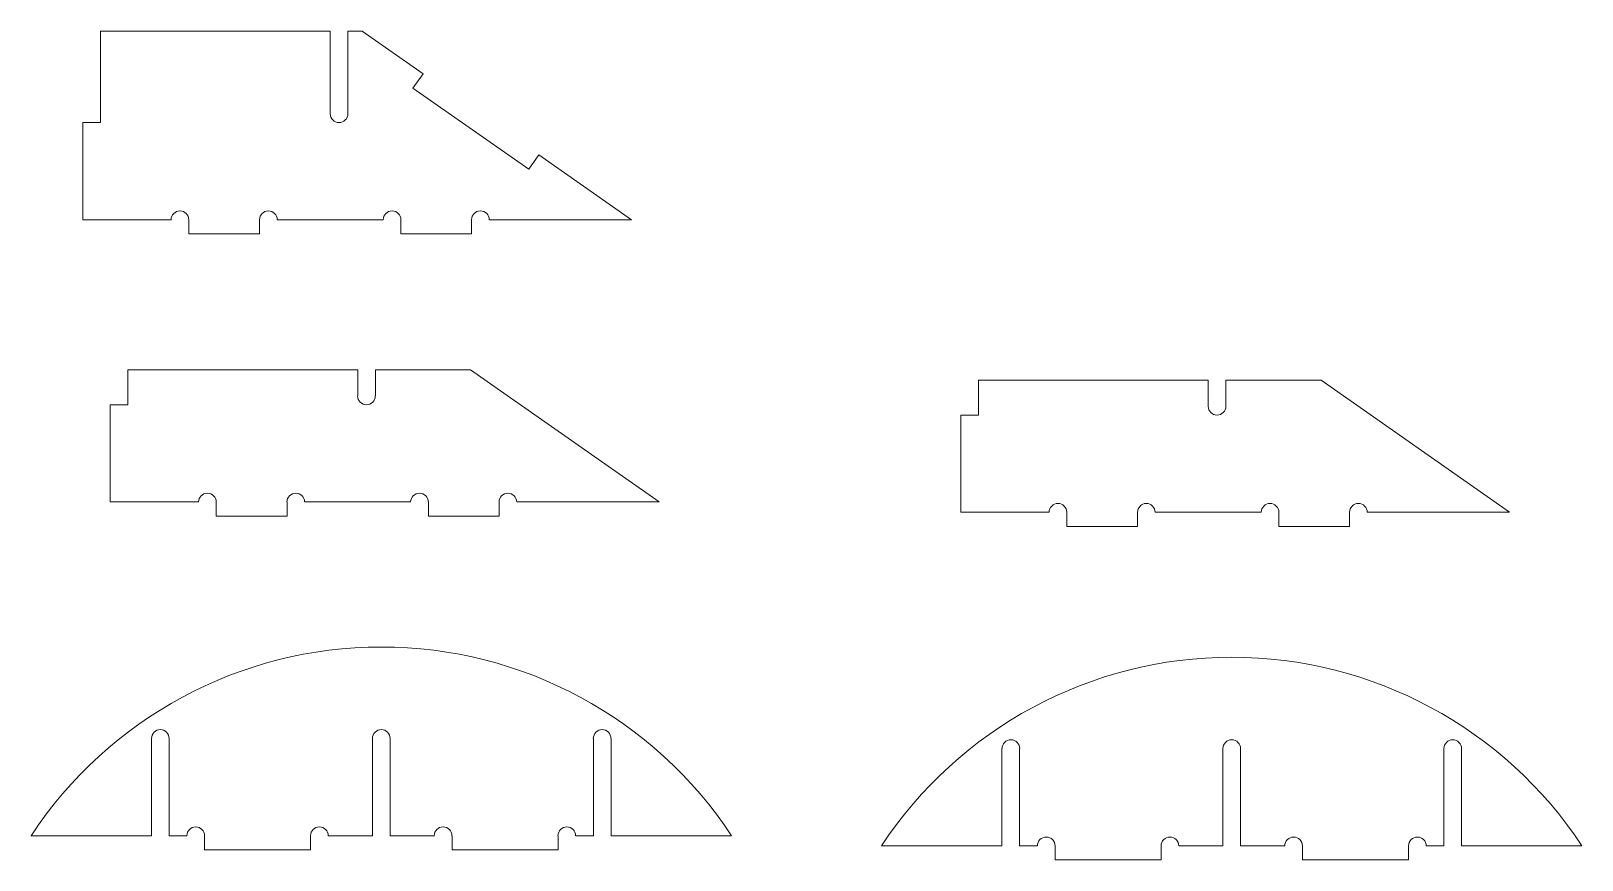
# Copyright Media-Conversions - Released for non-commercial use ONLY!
# Model space of a CAD drawing. Header units: inches. Extents: x 1.2 to 12.2, y 0.8 to 6.7.
import ezdxf

# ---------------------------------------------------------------- set-up
doc = ezdxf.new("R2010")
doc.units = ezdxf.units.IN
doc.header["$MEASUREMENT"] = 0
doc.layers.add('VISIBLE', color=7, linetype='Continuous', lineweight=0)

msp = doc.modelspace()

# ---------------------------------------------------------------- linework, layer by layer
at = {"layer": 'VISIBLE'}
for p, q in [((1.691, 6.699), (3.316, 6.699)), ((1.691, 6.052), (1.691, 6.699)), ((3.316, 6.114), (3.316, 6.699)), ((3.441, 6.699), (3.441, 6.114)), ((3.441, 6.699), (3.542, 6.699)), ((3.542, 6.699), (3.974, 6.397)), ((3.902, 6.294), (3.974, 6.397)), ((4.721, 5.721), (3.902, 6.294)), ((1.566, 5.364), (1.566, 6.052)), ((1.566, 6.052), (1.691, 6.052)), ((4.793, 5.823), (4.721, 5.721)), ((4.793, 5.823), (5.448, 5.364)), ((2.191, 5.364), (1.566, 5.364)), ((2.316, 5.264), (2.316, 5.364)), ((2.816, 5.364), (2.816, 5.264)), ((3.691, 5.364), (2.941, 5.364)), ((3.816, 5.264), (3.816, 5.364)), ((4.316, 5.364), (4.316, 5.264)), ((5.448, 5.364), (4.441, 5.364)), ((2.816, 5.264), (2.316, 5.264)), ((4.316, 5.264), (3.816, 5.264)), ((1.886, 4.301), (3.511, 4.301)), ((1.886, 4.054), (1.886, 4.301)), ((3.511, 4.117), (3.511, 4.301)), ((3.636, 4.301), (3.636, 4.117)), ((3.636, 4.301), (4.309, 4.301)), ((4.309, 4.301), (5.643, 3.367)), ((7.901, 4.228), (9.526, 4.228)), ((7.901, 3.982), (7.901, 4.228)), ((9.526, 4.044), (9.526, 4.228)), ((9.651, 4.228), (9.651, 4.044)), ((9.651, 4.228), (10.325, 4.228)), ((10.325, 4.228), (11.658, 3.294)), ((1.761, 4.054), (1.886, 4.054)), ((1.761, 3.367), (1.761, 4.054)), ((7.776, 3.982), (7.901, 3.982)), ((7.776, 3.294), (7.776, 3.982)), ((2.386, 3.367), (1.761, 3.367)), ((2.511, 3.267), (2.511, 3.367)), ((3.011, 3.367), (3.011, 3.267)), ((3.886, 3.367), (3.136, 3.367)), ((4.011, 3.267), (4.011, 3.367)), ((4.511, 3.367), (4.511, 3.267)), ((5.643, 3.367), (4.636, 3.367)), ((8.401, 3.294), (7.776, 3.294)), ((8.526, 3.194), (8.526, 3.294)), ((9.026, 3.294), (9.026, 3.194)), ((9.901, 3.294), (9.151, 3.294)), ((10.026, 3.194), (10.026, 3.294)), ((10.526, 3.294), (10.526, 3.194)), ((11.658, 3.294), (10.651, 3.294)), ((3.011, 3.267), (2.511, 3.267)), ((4.511, 3.267), (4.011, 3.267)), ((9.026, 3.194), (8.526, 3.194)), ((10.526, 3.194), (10.026, 3.194)), ((2.053, 1.006), (2.053, 1.694)), ((2.178, 1.694), (2.178, 1.006)), ((3.615, 1.006), (3.615, 1.694)), ((3.74, 1.694), (3.74, 1.006)), ((5.178, 1.006), (5.178, 1.694)), ((5.303, 1.694), (5.303, 1.006)), ((8.068, 0.934), (8.068, 1.622)), ((8.193, 1.622), (8.193, 0.934)), ((9.631, 0.934), (9.631, 1.622)), ((9.756, 1.622), (9.756, 0.934)), ((11.193, 0.934), (11.193, 1.622)), ((11.318, 1.622), (11.318, 0.934)), ((2.053, 1.006), (1.2, 1.006)), ((2.303, 1.006), (2.178, 1.006)), ((2.428, 0.906), (2.428, 1.006)), ((3.178, 1.006), (3.178, 0.906)), ((3.615, 1.006), (3.303, 1.006)), ((4.053, 1.006), (3.74, 1.006)), ((4.178, 0.906), (4.178, 1.006)), ((4.928, 1.006), (4.928, 0.906)), ((5.178, 1.006), (5.053, 1.006)), ((6.155, 1.006), (5.303, 1.006)), ((3.178, 0.906), (2.428, 0.906)), ((4.928, 0.906), (4.178, 0.906)), ((8.068, 0.934), (7.216, 0.934)), ((8.318, 0.934), (8.193, 0.934)), ((8.443, 0.834), (8.443, 0.934)), ((9.193, 0.934), (9.193, 0.834)), ((9.631, 0.934), (9.318, 0.934)), ((10.068, 0.934), (9.756, 0.934)), ((10.193, 0.834), (10.193, 0.934)), ((10.943, 0.934), (10.943, 0.834)), ((11.193, 0.934), (11.068, 0.934)), ((12.17, 0.934), (11.318, 0.934)), ((9.193, 0.834), (8.443, 0.834)), ((10.943, 0.834), (10.193, 0.834))]:
    msp.add_line(p, q, dxfattribs=at)
for centre, radius, start, end in [((3.379, 6.114), 0.0625, 180, 0), ((2.254, 5.364), 0.0625, 0, 180), ((2.879, 5.364), 0.0625, 0, 180), ((3.754, 5.364), 0.0625, 0, 180), ((4.379, 5.364), 0.0625, 0, 180), ((3.573, 4.117), 0.0625, 180, 0), ((9.589, 4.044), 0.0625, 180, 0), ((2.448, 3.367), 0.0625, 0, 180), ((3.073, 3.367), 0.0625, 0, 180), ((3.948, 3.367), 0.0625, 0, 180), ((4.573, 3.367), 0.0625, 0, 180), ((8.464, 3.294), 0.0625, 0, 180), ((9.089, 3.294), 0.0625, 0, 180), ((9.964, 3.294), 0.0625, 0, 180), ((10.589, 3.294), 0.0625, 0, 180), ((3.678, -0.625), 2.966, 33.3601, 146.6399), ((9.693, -0.697), 2.966, 33.3601, 146.6399), ((2.115, 1.694), 0.0625, 0, 180), ((3.678, 1.694), 0.0625, 0, 180), ((5.24, 1.694), 0.0625, 0, 180), ((8.131, 1.622), 0.0625, 0, 180), ((9.693, 1.622), 0.0625, 0, 180), ((11.256, 1.622), 0.0625, 0, 180), ((2.365, 1.006), 0.0625, 0, 180), ((3.24, 1.006), 0.0625, 0, 180), ((4.115, 1.006), 0.0625, 0, 180), ((4.99, 1.006), 0.0625, 0, 180), ((8.381, 0.934), 0.0625, 0, 180), ((9.256, 0.934), 0.0625, 0, 180), ((10.131, 0.934), 0.0625, 0, 180), ((11.006, 0.934), 0.0625, 0, 180)]:
    msp.add_arc(centre, radius, start, end, dxfattribs=at)

doc.saveas('drawing.dxf')
